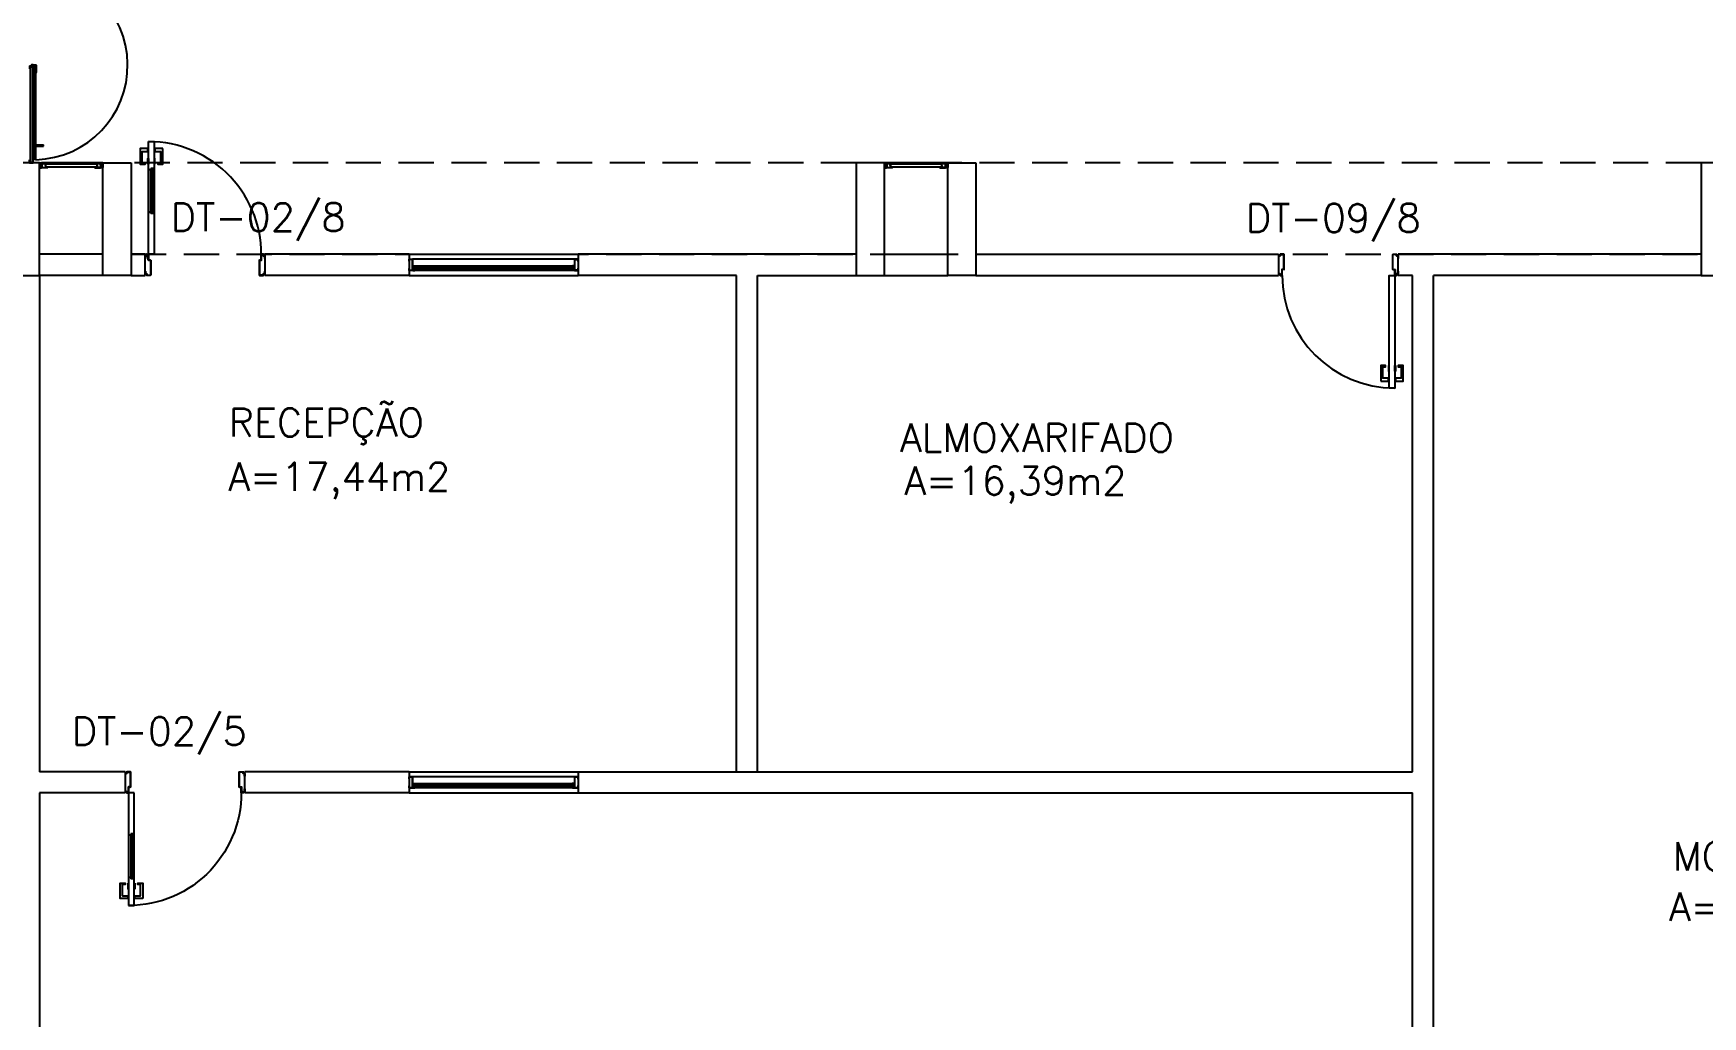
# Model space of a CAD drawing. Header units: millimetres. Extents: x 2128 to 2646, y 1972 to 2207.
# Drawn here: x 2371.97 to 2383.82, y 2040.58 to 2047.56 of the extents above; entities that cross this region are included whole.
import ezdxf

# ---------------------------------------------------------------- set-up
doc = ezdxf.new("R2010")
doc.units = ezdxf.units.MM
doc.linetypes.add('HIDDEN', pattern=[0.375, 0.25, -0.125])
for name, color, linetype in [('AR-ALV', 2, 'Continuous'), ('AR-ESQ', 1, 'Continuous'), ('AR-ESTC', 3, 'Continuous'), ('AR-PEITORIL', 1, 'Continuous'), ('AR-PORTA', 1, 'Continuous'), ('AR-PROJ', 1, 'HIDDEN'), ('AR-VIDRO', 2, 'Continuous'), ('DT-ESQ-BAGUETE-C', 1, 'Continuous'), ('DT-ESQ-BAGUETE-V', 1, 'Continuous'), ('DT-ESQ-CHAPA DOBRADA-V', 1, 'Continuous'), ('DT-ESQ-MARCO-V', 1, 'Continuous'), ('DT-ESQ-PERFIL CADEIRA-C', 2, 'Continuous'), ('DT-ESQ-PERFIL CADEIRA-V', 2, 'Continuous'), ('DT-ESQ-PERFIL U-C', 2, 'Continuous'), ('DT-ESQ-VENEZIANA-C', 1, 'Continuous'), ('DT-ESQ-VENEZIANA-V', 1, 'Continuous'), ('DT-ESQ-VIDRO-C', 2, 'Continuous'), ('DT-TXTMOD', 1, 'Continuous'), ('ENDEREÇO', 2, 'Continuous'), ('maçaneta', 1, 'Continuous'), ('montantes', 1, 'Continuous'), ('mov', 1, 'Continuous'), ('PM-PERFIL U-C', 2, 'Continuous'), ('PM-VIDRO', 2, 'Continuous'), ('pm1', 2, 'Continuous'), ('pm2', 2, 'Continuous'), ('TEXTO', 2, 'Continuous'), ('Área', 2, 'Continuous')]:
    doc.layers.add(name, color=color, linetype=linetype)
doc.styles.add('S10', font='simplex.shx', dxfattribs={"height": 0.1})
doc.styles.add('UNB-100', font='simplex.shx', dxfattribs={"height": 0.2})
doc.styles.add('UNB1-100', font='simplex.shx', dxfattribs={"height": 0.2})

# ---------------------------------------------------------------- blocks, each defined once
blk = doc.blocks.new('EF01-P')
at = {"layer": 'DT-ESQ-BAGUETE-C', "ltscale": 0.1}
for points in [[(0.002, 0.035), (0.015, 0.035), (0.015, 0.033), (0.002, 0.033), (0.002, 0.005), (0.015, 0.005), (0.015, 0.004), (0.002, 0.004, -0.414214), (0, 0.005), (0, 0.033, -0.414214)], [(0.448, 0.035), (0.435, 0.035), (0.435, 0.033), (0.448, 0.033), (0.448, 0.005), (0.435, 0.005), (0.435, 0.004), (0.448, 0.004, 0.414214), (0.45, 0.005), (0.45, 0.033, 0.414214)]]:
    blk.add_lwpolyline(points, format="xyb", close=True, dxfattribs=at)
at = {"layer": 'DT-ESQ-PERFIL CADEIRA-C', "ltscale": 0.1}
for points in [[(0.01, 0.002), (0.01, 0.003), (0.002, 0.003, 1), (0.002, 0), (0.015, 0, 0.414214), (0.016, 0.002), (0.016, 0.033), (0.043, 0.033)], [(0.043, 0.006), (0.018, 0.006), (0.018, 0.016), (0.016, 0.016), (0.016, 0.006, 0.414214), (0.018, 0.005), (0.043, 0.005), (0.056, 0.005, 1), (0.056, 0.008), (0.043, 0.008), (0.043, 0.02), (0.043, 0.032), (0.056, 0.032, 1), (0.056, 0.035), (0.043, 0.035), (0.016, 0.035, 0.414214), (0.015, 0.033), (0.015, 0.002), (0.002, 0.002)], [(0.041, 0.02), (0.041, 0.032, -0.414214), (0.043, 0.033), (0.056, 0.033)], [(0.041, 0.02), (0.041, 0.008, 0.414214), (0.043, 0.006), (0.056, 0.006)], [(0.407, 0.006), (0.432, 0.006), (0.432, 0.016), (0.433, 0.016), (0.433, 0.006, -0.414214), (0.432, 0.005), (0.407, 0.005), (0.394, 0.005, -1), (0.394, 0.008), (0.407, 0.008), (0.407, 0.02), (0.407, 0.032), (0.394, 0.032, -1), (0.394, 0.035), (0.407, 0.035), (0.433, 0.035, -0.414214), (0.435, 0.033), (0.435, 0.002), (0.448, 0.002)], [(0.408, 0.02), (0.408, 0.032, 0.414214), (0.407, 0.033), (0.394, 0.033)], [(0.408, 0.02), (0.408, 0.008, -0.414214), (0.407, 0.006), (0.394, 0.006)], [(0.44, 0.002), (0.44, 0.003), (0.448, 0.003, -1), (0.448, 0), (0.435, 0, -0.414214), (0.433, 0.002), (0.433, 0.033), (0.407, 0.033)]]:
    blk.add_lwpolyline(points, format="xyb", dxfattribs=at)
at = {"layer": 'DT-ESQ-PERFIL CADEIRA-V', "ltscale": 0.1}
blk.add_line((0.015, 0), (0.435, 0), dxfattribs=at)
at = {"layer": 'DT-ESQ-VENEZIANA-C', "ltscale": 0.1}
for p, q in [((0.043, 0.011), (0.407, 0.011)), ((0.043, 0.009), (0.407, 0.009))]:
    blk.add_line(p, q, dxfattribs=at)
at = {"layer": 'DT-ESQ-VENEZIANA-V', "ltscale": 0.1}
blk.add_line((0.043, 0.031), (0.407, 0.031), dxfattribs=at)
blk = doc.blocks.new('EF05-P')
at = {"layer": 'DT-ESQ-BAGUETE-C', "ltscale": 0.1}
for points in [[(0.039, -0.05), (0.0255, -0.05), (0.0255, -0.0485), (0.039, -0.0485), (0.039, -0.0365), (0.0255, -0.0365), (0.0255, -0.035), (0.039, -0.035, -0.4142136), (0.0405, -0.0365), (0.0405, -0.0485, -0.4142136)], [(1.161, -0.05), (1.1745, -0.05), (1.1745, -0.0485), (1.161, -0.0485), (1.161, -0.0365), (1.1745, -0.0365), (1.1745, -0.035), (1.161, -0.035, 0.4142136), (1.1595, -0.0365), (1.1595, -0.0485, 0.4142136)]]:
    blk.add_lwpolyline(points, format="xyb", close=True, dxfattribs=at)
at = {"layer": 'DT-ESQ-BAGUETE-V', "ltscale": 0.1}
blk.add_line((1.161, -0.05), (0.039, -0.05), dxfattribs=at)
at = {"layer": 'DT-ESQ-CHAPA DOBRADA-V', "ltscale": 0.1}
blk.add_line((1.16, -0.067), (0.04, -0.067), dxfattribs=at)
at = {"layer": 'DT-ESQ-MARCO-V', "ltscale": 0.1}
for p, q in [((0.0235, -0.035), (1.1765, -0.035)), ((0.0235, -0.115), (1.1765, -0.115))]:
    blk.add_line(p, q, dxfattribs=at)
at = {"layer": 'DT-ESQ-PERFIL U-C', "ltscale": 0.1}
for points in [[(0.025, -0.0655), (0.025, -0.0655, 0.4142136), (0.0235, -0.067), (0.0235, -0.1135), (0.0015, -0.1135), (0.0015, -0.1), (0, -0.1), (0, -0.1135, 0.4142136), (0.0015, -0.115), (0.0235, -0.115, 0.4142136), (0.025, -0.1135), (0.025, -0.067), (0.04, -0.067, 1), (0.04, -0.064), (0.025, -0.064), (0.025, -0.0365, 0.4142136), (0.0235, -0.035), (0.0015, -0.035, 0.4142136), (0, -0.0365), (0, -0.05), (0.0015, -0.05), (0.0015, -0.0365), (0.0235, -0.0365), (0.0235, -0.064, 0.4142136), (0.025, -0.0655), (0.04, -0.0655)], [(1.175, -0.0655), (1.175, -0.0655, -0.4142136), (1.1765, -0.067), (1.1765, -0.1135), (1.1985, -0.1135), (1.1985, -0.1), (1.2, -0.1), (1.2, -0.1135, -0.4142136), (1.1985, -0.115), (1.1765, -0.115, -0.4142136), (1.175, -0.1135), (1.175, -0.067), (1.16, -0.067, -1), (1.16, -0.064), (1.175, -0.064), (1.175, -0.0365, -0.4142136), (1.1765, -0.035), (1.1985, -0.035, -0.4142136), (1.2, -0.0365), (1.2, -0.05), (1.1985, -0.05), (1.1985, -0.0365), (1.1765, -0.0365), (1.1765, -0.064, -0.4142136), (1.175, -0.0655), (1.16, -0.0655)]]:
    blk.add_lwpolyline(points, format="xyb", dxfattribs=at)
at = {"layer": 'DT-ESQ-VIDRO-C', "ltscale": 0.1}
blk.add_lwpolyline([(0.027, -0.062), (0.027, -0.052), (1.173, -0.052), (1.173, -0.062)], close=True, dxfattribs=at)
at = {"layer": 'DT-TXTMOD', "ltscale": 0.1, "style": 'S10', "flags": 3}
blk.add_attdef('EF05', (0.05, 0), '', height=0.1, dxfattribs=at)
blk = doc.blocks.new('PV1')
at = {"layer": 'AR-VIDRO'}
for p, q in [((0.682, 0.02), (0.005, 0.02)), ((0.682, 0.005), (0.005, 0.005)), ((0.022, 0.044), (0.022, 0.029)), ((0.022, 0.044), (0.688, 0.044)), ((0.022, 0.029), (0.688, 0.029)), ((2.703, 0.044), (2.037, 0.044)), ((2.703, 0.029), (2.037, 0.029)), ((2.043, 0.02), (2.72, 0.02)), ((2.043, 0.005), (2.72, 0.005)), ((2.703, 0.044), (2.703, 0.029))]:
    blk.add_line(p, q, dxfattribs=at)
at = {"layer": 'maçaneta'}
for p, q in [((0.112, 0.044), (0.112, 0.049)), ((0.112, 0.049), (0.132, 0.049)), ((0.117, 0.099), (0.127, 0.099)), ((0.117, 0.049), (0.117, 0.099)), ((0.127, 0.049), (0.127, 0.099)), ((0.132, 0.044), (0.132, 0.049)), ((2.613, 0.049), (2.593, 0.049)), ((2.593, 0.044), (2.593, 0.049)), ((2.598, 0.049), (2.598, 0.099)), ((2.608, 0.099), (2.598, 0.099)), ((2.608, 0.049), (2.608, 0.099)), ((2.613, 0.044), (2.613, 0.049))]:
    blk.add_line(p, q, dxfattribs=at)
at = {"layer": 'montantes'}
for p, q in [((0, 0), (0, 0.025)), ((0, 0.025), (0.02, 0.025)), ((0, 0), (0.02, 0)), ((0.005, 0.005), (0.005, 0.02)), ((0.02, 0.02), (0.02, 0.025)), ((0.02, 0), (0.02, 0.005)), ((0.642, 0.049), (0.693, 0.049)), ((0.642, 0.025), (0.693, 0.025)), ((0.688, 0.025), (0.668, 0.025)), ((0.668, 0.02), (0.668, 0.025)), ((0.668, 0), (0.668, 0.005)), ((0.688, 0), (0.668, 0)), ((0.682, 0.005), (0.682, 0.02)), ((0.688, 0.044), (0.688, 0.029)), ((0.688, 0), (0.688, 0.025)), ((0.693, 0.049), (0.693, 0.025)), ((2.032, 0.049), (2.032, 0.025)), ((2.082, 0.049), (2.032, 0.049)), ((2.082, 0.025), (2.032, 0.025)), ((2.037, 0.044), (2.037, 0.029)), ((2.037, 0.025), (2.057, 0.025)), ((2.037, 0), (2.037, 0.025)), ((2.037, 0), (2.057, 0)), ((2.043, 0.005), (2.043, 0.02)), ((2.057, 0.02), (2.057, 0.025)), ((2.057, 0), (2.057, 0.005)), ((2.705, 0.02), (2.705, 0.025)), ((2.725, 0.025), (2.705, 0.025)), ((2.705, 0), (2.705, 0.005)), ((2.725, 0), (2.705, 0)), ((2.72, 0.005), (2.72, 0.02)), ((2.725, 0), (2.725, 0.025))]:
    blk.add_line(p, q, dxfattribs=at)
for centre in [(0.693, 0.02), (2.032, 0.02)]:
    blk.add_circle(centre, 0.005, dxfattribs=at)
for centre, start, end in [((0.642, 0.044), 90, 180), ((0.642, 0.03), 180, 270), ((2.082, 0.044), 0, 90), ((2.082, 0.03), 270, 0)]:
    blk.add_arc(centre, 0.005, start, end, dxfattribs=at)
at = {"layer": 'mov'}
for centre, start, end in [((0.692, 0.025), 0, 178.3547), ((2.033, 0.025), 1.6453, 180)]:
    blk.add_arc(centre, 0.671, start, end, dxfattribs=at)
blk = doc.blocks.new('EF05B-P')
at = {"layer": 'DT-ESQ-BAGUETE-C', "ltscale": 0.1}
for points in [[(0.039, -0.05), (0.0255, -0.05), (0.0255, -0.0485), (0.039, -0.0485), (0.039, -0.0365), (0.0255, -0.0365), (0.0255, -0.035), (0.039, -0.035, -0.4142136), (0.0405, -0.0365), (0.0405, -0.0485, -0.4142136)], [(1.161, -0.05), (1.1745, -0.05), (1.1745, -0.0485), (1.161, -0.0485), (1.161, -0.0365), (1.1745, -0.0365), (1.1745, -0.035), (1.161, -0.035, 0.4142136), (1.1595, -0.0365), (1.1595, -0.0485, 0.4142136)]]:
    blk.add_lwpolyline(points, format="xyb", close=True, dxfattribs=at)
at = {"layer": 'DT-ESQ-BAGUETE-V', "ltscale": 0.1}
blk.add_line((1.161, -0.05), (0.039, -0.05), dxfattribs=at)
at = {"layer": 'DT-ESQ-CHAPA DOBRADA-V', "ltscale": 0.1}
blk.add_line((1.16, -0.067), (0.04, -0.067), dxfattribs=at)
at = {"layer": 'DT-ESQ-MARCO-V', "ltscale": 0.1}
for p, q in [((0.0235, -0.035), (1.1765, -0.035)), ((0.0235, -0.115), (1.1765, -0.115))]:
    blk.add_line(p, q, dxfattribs=at)
at = {"layer": 'DT-ESQ-PERFIL U-C', "ltscale": 0.1}
for points in [[(0.025, -0.0655), (0.025, -0.0655, 0.4142136), (0.0235, -0.067), (0.0235, -0.1135), (0.0015, -0.1135), (0.0015, -0.1), (0, -0.1), (0, -0.1135, 0.4142136), (0.0015, -0.115), (0.0235, -0.115, 0.4142136), (0.025, -0.1135), (0.025, -0.067), (0.04, -0.067, 1), (0.04, -0.064), (0.025, -0.064), (0.025, -0.0365, 0.4142136), (0.0235, -0.035), (0.0015, -0.035, 0.4142136), (0, -0.0365), (0, -0.05), (0.0015, -0.05), (0.0015, -0.0365), (0.0235, -0.0365), (0.0235, -0.064, 0.4142136), (0.025, -0.0655), (0.04, -0.0655)], [(1.175, -0.0655), (1.175, -0.0655, -0.4142136), (1.1765, -0.067), (1.1765, -0.1135), (1.1985, -0.1135), (1.1985, -0.1), (1.2, -0.1), (1.2, -0.1135, -0.4142136), (1.1985, -0.115), (1.1765, -0.115, -0.4142136), (1.175, -0.1135), (1.175, -0.067), (1.16, -0.067, -1), (1.16, -0.064), (1.175, -0.064), (1.175, -0.0365, -0.4142136), (1.1765, -0.035), (1.1985, -0.035, -0.4142136), (1.2, -0.0365), (1.2, -0.05), (1.1985, -0.05), (1.1985, -0.0365), (1.1765, -0.0365), (1.1765, -0.064, -0.4142136), (1.175, -0.0655), (1.16, -0.0655)]]:
    blk.add_lwpolyline(points, format="xyb", dxfattribs=at)
at = {"layer": 'DT-ESQ-VIDRO-C', "ltscale": 0.1}
blk.add_lwpolyline([(0.027, -0.062), (0.027, -0.052), (1.173, -0.052), (1.173, -0.062)], close=True, dxfattribs=at)
at = {"layer": 'DT-TXTMOD', "ltscale": 0.1, "style": 'S10', "flags": 3}
blk.add_attdef('EF05B', (0.05, 0), '', height=0.1, dxfattribs=at)
blk = doc.blocks.new('PM3B')
at = {"layer": 'maçaneta'}
for points in [[(0.02, 0.9), (-0.035, 0.9), (-0.035, 0.79), (0, 0.79), (0, 0.8), (-0.02, 0.8), (-0.02, 0.879, -0.414214), (-0.018, 0.88), (0.02, 0.88)], [(0.125, 0.9), (0.07, 0.9), (0.07, 0.88), (0.109, 0.88, -0.414214), (0.11, 0.879), (0.11, 0.8), (0.09, 0.8), (0.09, 0.79), (0.125, 0.79)]]:
    blk.add_lwpolyline(points, format="xyb", close=True, dxfattribs=at)
for points in [[(0.02, 0.79), (0.02, 0.83), (0.025, 0.83), (0.025, 0.79)], [(0.07, 0.79), (0.07, 0.83), (0.065, 0.83), (0.065, 0.79)]]:
    blk.add_lwpolyline(points, close=True, dxfattribs=at)
at = {"layer": 'mov'}
blk.add_arc((0.025, 0.15), 0.8, 0, 90, dxfattribs=at)
at = {"layer": 'PM-PERFIL U-C'}
for p, q in [((0, 0.12), (0, 0.139)), ((0.002, 0.12), (0, 0.12)), ((0.002, 0.14), (0.01, 0.14)), ((0.002, 0.138), (0.002, 0.12)), ((0.011, 0.138), (0.002, 0.138)), ((0.01, 0.14), (0.01, 0.149)), ((0.012, 0.15), (0.024, 0.15)), ((0.012, 0.148), (0.012, 0.14)), ((0.023, 0.148), (0.012, 0.148)), ((0.023, 0.109), (0.023, 0.148)), ((0.025, 0.149), (0.025, 0.109)), ((0.825, 0.149), (0.825, 0.109)), ((0.839, 0.15), (0.827, 0.15)), ((0.827, 0.148), (0.838, 0.148)), ((0.827, 0.109), (0.827, 0.148)), ((0.838, 0.148), (0.838, 0.14)), ((0.84, 0.14), (0.84, 0.149)), ((0.849, 0.14), (0.84, 0.14)), ((0.84, 0.138), (0.848, 0.138)), ((0.848, 0.138), (0.848, 0.12)), ((0.848, 0.12), (0.85, 0.12)), ((0.85, 0.12), (0.85, 0.139)), ((0, 0.03), (0.002, 0.03)), ((0, 0.012), (0, 0.03)), ((0.002, 0.03), (0.002, 0.012)), ((0.002, 0.012), (0.011, 0.012)), ((0.01, 0.01), (0.002, 0.01)), ((0.01, 0.002), (0.01, 0.01)), ((0.012, 0.011), (0.012, 0.002)), ((0.012, 0.002), (0.038, 0.002)), ((0.038, 0), (0.012, 0)), ((0.038, 0.109), (0.025, 0.109)), ((0.038, 0.107), (0.025, 0.107)), ((0.038, 0.107), (0.038, 0.002)), ((0.04, 0.108), (0.04, 0.002)), ((0.81, 0.108), (0.81, 0.002)), ((0.812, 0.109), (0.825, 0.109)), ((0.812, 0.107), (0.826, 0.107)), ((0.812, 0.107), (0.812, 0.002)), ((0.838, 0.002), (0.812, 0.002)), ((0.812, 0), (0.839, 0)), ((0.838, 0.011), (0.838, 0.002)), ((0.848, 0.012), (0.84, 0.012)), ((0.84, 0.002), (0.84, 0.01)), ((0.84, 0.01), (0.849, 0.01)), ((0.85, 0.03), (0.848, 0.03)), ((0.848, 0.03), (0.848, 0.012)), ((0.85, 0.012), (0.85, 0.03))]:
    blk.add_line(p, q, dxfattribs=at)
for centre, start, end in [((0.002, 0.139), 90, 180), ((0.012, 0.149), 90, 180), ((0.011, 0.14), 270, 0), ((0.024, 0.149), 360, 90), ((0.827, 0.149), 90, 180), ((0.84, 0.14), 180, 270), ((0.839, 0.149), 0, 90), ((0.849, 0.139), 0, 90), ((0.002, 0.012), 180, 270), ((0.012, 0.002), 180, 270), ((0.011, 0.011), 0, 90), ((0.025, 0.109), 180, 270), ((0.038, 0.002), 269.9386, 0), ((0.038, 0.108), 0, 90), ((0.812, 0.108), 90, 180), ((0.812, 0.002), 180, 270.0614), ((0.826, 0.109), 270, 0), ((0.84, 0.011), 90, 180), ((0.839, 0.002), 270, 0), ((0.849, 0.012), 270, 0)]:
    blk.add_arc(centre, 0.0015, start, end, dxfattribs=at)
at = {"layer": 'pm1'}
blk.add_lwpolyline([(0.065, 0.95), (0.065, 0.15), (0.025, 0.15), (0.025, 0.95)], close=True, dxfattribs=at)
blk = doc.blocks.new('PM3V')
at = {"layer": 'maçaneta'}
for points in [[(0.02, 0.9), (-0.035, 0.9), (-0.035, 0.79), (0, 0.79), (0, 0.8), (-0.02, 0.8), (-0.02, 0.879, -0.414214), (-0.018, 0.88), (0.02, 0.88)], [(0.125, 0.9), (0.07, 0.9), (0.07, 0.88), (0.109, 0.88, -0.414214), (0.11, 0.879), (0.11, 0.8), (0.09, 0.8), (0.09, 0.79), (0.125, 0.79)]]:
    blk.add_lwpolyline(points, format="xyb", close=True, dxfattribs=at)
for points in [[(0.02, 0.79), (0.02, 0.83), (0.025, 0.83), (0.025, 0.79)], [(0.07, 0.79), (0.07, 0.83), (0.065, 0.83), (0.065, 0.79)]]:
    blk.add_lwpolyline(points, close=True, dxfattribs=at)
at = {"layer": 'mov'}
blk.add_arc((0.025, 0.15), 0.8, 356.8472, 90, dxfattribs=at)
at = {"layer": 'PM-PERFIL U-C'}
for p, q in [((0, 0.12), (0, 0.139)), ((0.002, 0.12), (0, 0.12)), ((0.002, 0.14), (0.01, 0.14)), ((0.002, 0.138), (0.002, 0.12)), ((0.011, 0.138), (0.002, 0.138)), ((0.01, 0.14), (0.01, 0.149)), ((0.012, 0.15), (0.024, 0.15)), ((0.012, 0.148), (0.012, 0.14)), ((0.023, 0.148), (0.012, 0.148)), ((0.023, 0.109), (0.023, 0.148)), ((0.025, 0.149), (0.025, 0.109)), ((0.825, 0.149), (0.825, 0.109)), ((0.839, 0.15), (0.827, 0.15)), ((0.827, 0.148), (0.838, 0.148)), ((0.827, 0.109), (0.827, 0.148)), ((0.838, 0.148), (0.838, 0.14)), ((0.84, 0.14), (0.84, 0.149)), ((0.849, 0.14), (0.84, 0.14)), ((0.84, 0.138), (0.848, 0.138)), ((0.848, 0.138), (0.848, 0.12)), ((0.848, 0.12), (0.85, 0.12)), ((0.85, 0.12), (0.85, 0.139)), ((0, 0.03), (0.002, 0.03)), ((0, 0.012), (0, 0.03)), ((0.002, 0.03), (0.002, 0.012)), ((0.002, 0.012), (0.011, 0.012)), ((0.01, 0.01), (0.002, 0.01)), ((0.01, 0.002), (0.01, 0.01)), ((0.012, 0.011), (0.012, 0.002)), ((0.012, 0.002), (0.038, 0.002)), ((0.038, 0), (0.012, 0)), ((0.038, 0.109), (0.025, 0.109)), ((0.038, 0.107), (0.025, 0.107)), ((0.038, 0.107), (0.038, 0.002)), ((0.04, 0.108), (0.04, 0.002)), ((0.81, 0.108), (0.81, 0.002)), ((0.812, 0.109), (0.825, 0.109)), ((0.812, 0.107), (0.826, 0.107)), ((0.812, 0.107), (0.812, 0.002)), ((0.838, 0.002), (0.812, 0.002)), ((0.812, 0), (0.839, 0)), ((0.838, 0.011), (0.838, 0.002)), ((0.848, 0.012), (0.84, 0.012)), ((0.84, 0.002), (0.84, 0.01)), ((0.84, 0.01), (0.849, 0.01)), ((0.85, 0.03), (0.848, 0.03)), ((0.848, 0.03), (0.848, 0.012)), ((0.85, 0.012), (0.85, 0.03))]:
    blk.add_line(p, q, dxfattribs=at)
for centre, start, end in [((0.002, 0.139), 90, 180), ((0.012, 0.149), 90, 180), ((0.011, 0.14), 270, 0), ((0.024, 0.149), 360, 90), ((0.827, 0.149), 90, 180), ((0.84, 0.14), 180, 270), ((0.839, 0.149), 0, 90), ((0.849, 0.139), 0, 90), ((0.002, 0.012), 180, 270), ((0.012, 0.002), 180, 270), ((0.011, 0.011), 0, 90), ((0.025, 0.109), 180, 270), ((0.038, 0.002), 269.9386, 0), ((0.038, 0.108), 0, 90), ((0.812, 0.108), 90, 180), ((0.812, 0.002), 180, 270.0614), ((0.826, 0.109), 270, 0), ((0.84, 0.011), 90, 180), ((0.839, 0.002), 270, 0), ((0.849, 0.012), 270, 0)]:
    blk.add_arc(centre, 0.0015, start, end, dxfattribs=at)
at = {"layer": 'PM-VIDRO', "color": 1}
for p, q in [((0.04, 0.45), (0.04, 0.75)), ((0.05, 0.75), (0.05, 0.45))]:
    blk.add_line(p, q, dxfattribs=at)
at = {"layer": 'pm1'}
for p, q in [((0.025, 0.95), (0.065, 0.95)), ((0.025, 0.75), (0.025, 0.95)), ((0.065, 0.95), (0.065, 0.76)), ((0.04, 0.75), (0.025, 0.75)), ((0.065, 0.76), (0.04, 0.76)), ((0.04, 0.75), (0.04, 0.76)), ((0.05, 0.76), (0.05, 0.75)), ((0.065, 0.75), (0.05, 0.75)), ((0.065, 0.76), (0.065, 0.75)), ((0.025, 0.15), (0.025, 0.45)), ((0.04, 0.45), (0.025, 0.45)), ((0.04, 0.44), (0.04, 0.45)), ((0.065, 0.44), (0.04, 0.44)), ((0.065, 0.45), (0.05, 0.45)), ((0.05, 0.45), (0.05, 0.44)), ((0.065, 0.45), (0.065, 0.44)), ((0.065, 0.44), (0.065, 0.15)), ((0.065, 0.15), (0.025, 0.15))]:
    blk.add_line(p, q, dxfattribs=at)
at = {"layer": 'pm2'}
for p, q in [((0.025, 0.45), (0.025, 0.75)), ((0.065, 0.75), (0.065, 0.45)), ((0.025, 0.15), (0.025, 0.109)), ((0.025, 0.109), (0.035, 0.109)), ((0.825, 0.109), (0.815, 0.109)), ((0.815, 0), (0.84, 0)), ((0.84, 0.01), (0.85, 0.01)), ((0.84, 0), (0.84, 0.01))]:
    blk.add_line(p, q, dxfattribs=at)
blk = doc.blocks.new('PM3V-B')
at = {"layer": 'maçaneta'}
for points in [[(0.02, 0.9), (-0.035, 0.9), (-0.035, 0.79), (0, 0.79), (0, 0.8), (-0.02, 0.8), (-0.02, 0.879, -0.414214), (-0.018, 0.88), (0.02, 0.88)], [(0.125, 0.9), (0.07, 0.9), (0.07, 0.88), (0.109, 0.88, -0.414214), (0.11, 0.879), (0.11, 0.8), (0.09, 0.8), (0.09, 0.79), (0.125, 0.79)]]:
    blk.add_lwpolyline(points, format="xyb", close=True, dxfattribs=at)
for points in [[(0.02, 0.79), (0.02, 0.83), (0.025, 0.83), (0.025, 0.79)], [(0.07, 0.79), (0.07, 0.83), (0.065, 0.83), (0.065, 0.79)]]:
    blk.add_lwpolyline(points, close=True, dxfattribs=at)
at = {"layer": 'mov'}
blk.add_arc((0.025, 0.15), 0.8, 356.8472, 90, dxfattribs=at)
at = {"layer": 'PM-PERFIL U-C'}
for p, q in [((0, 0.12), (0, 0.139)), ((0.002, 0.12), (0, 0.12)), ((0.002, 0.14), (0.01, 0.14)), ((0.002, 0.138), (0.002, 0.12)), ((0.011, 0.138), (0.002, 0.138)), ((0.01, 0.14), (0.01, 0.149)), ((0.012, 0.15), (0.024, 0.15)), ((0.012, 0.148), (0.012, 0.14)), ((0.023, 0.148), (0.012, 0.148)), ((0.023, 0.109), (0.023, 0.148)), ((0.025, 0.15), (0.025, 0.109)), ((0.025, 0.149), (0.025, 0.109)), ((0.825, 0.149), (0.825, 0.109)), ((0.839, 0.15), (0.827, 0.15)), ((0.827, 0.148), (0.838, 0.148)), ((0.827, 0.109), (0.827, 0.148)), ((0.838, 0.148), (0.838, 0.14)), ((0.84, 0.14), (0.84, 0.149)), ((0.849, 0.14), (0.84, 0.14)), ((0.84, 0.138), (0.848, 0.138)), ((0.848, 0.138), (0.848, 0.12)), ((0.848, 0.12), (0.85, 0.12)), ((0.85, 0.12), (0.85, 0.139)), ((0, 0.03), (0.002, 0.03)), ((0, 0.012), (0, 0.03)), ((0.002, 0.03), (0.002, 0.012)), ((0.002, 0.012), (0.011, 0.012)), ((0.01, 0.01), (0.002, 0.01)), ((0.01, 0.002), (0.01, 0.01)), ((0.012, 0.011), (0.012, 0.002)), ((0.012, 0.002), (0.038, 0.002)), ((0.038, 0), (0.012, 0)), ((0.025, 0.109), (0.035, 0.109)), ((0.038, 0.109), (0.025, 0.109)), ((0.038, 0.107), (0.025, 0.107)), ((0.038, 0.107), (0.038, 0.002)), ((0.04, 0.108), (0.04, 0.002)), ((0.81, 0.108), (0.81, 0.002)), ((0.812, 0.109), (0.825, 0.109)), ((0.812, 0.107), (0.826, 0.107)), ((0.812, 0.107), (0.812, 0.002)), ((0.838, 0.002), (0.812, 0.002)), ((0.812, 0), (0.839, 0)), ((0.825, 0.109), (0.815, 0.109)), ((0.815, 0), (0.84, 0)), ((0.838, 0.011), (0.838, 0.002)), ((0.848, 0.012), (0.84, 0.012)), ((0.84, 0.01), (0.85, 0.01)), ((0.84, 0), (0.84, 0.01)), ((0.84, 0.002), (0.84, 0.01)), ((0.84, 0.01), (0.849, 0.01)), ((0.85, 0.03), (0.848, 0.03)), ((0.848, 0.03), (0.848, 0.012)), ((0.85, 0.012), (0.85, 0.03))]:
    blk.add_line(p, q, dxfattribs=at)
for centre, start, end in [((0.002, 0.139), 90, 180), ((0.012, 0.149), 90, 180), ((0.011, 0.14), 270, 0), ((0.024, 0.149), 360, 90), ((0.827, 0.149), 90, 180), ((0.84, 0.14), 180, 270), ((0.839, 0.149), 0, 90), ((0.849, 0.139), 0, 90), ((0.002, 0.012), 180, 270), ((0.012, 0.002), 180, 270), ((0.011, 0.011), 0, 90), ((0.025, 0.109), 180, 270), ((0.038, 0.002), 269.9386, 0), ((0.038, 0.108), 0, 90), ((0.812, 0.108), 90, 180), ((0.812, 0.002), 180, 270.0614), ((0.826, 0.109), 270, 0), ((0.84, 0.011), 90, 180), ((0.839, 0.002), 270, 0), ((0.849, 0.012), 270, 0)]:
    blk.add_arc(centre, 0.0015, start, end, dxfattribs=at)
at = {"layer": 'PM-VIDRO'}
for p, q in [((0.04, 0.45), (0.04, 0.75)), ((0.05, 0.75), (0.05, 0.45))]:
    blk.add_line(p, q, dxfattribs=at)
at = {"layer": 'pm1'}
for p, q in [((0.025, 0.95), (0.065, 0.95)), ((0.025, 0.75), (0.025, 0.95)), ((0.065, 0.95), (0.065, 0.76)), ((0.04, 0.75), (0.025, 0.75)), ((0.065, 0.76), (0.04, 0.76)), ((0.04, 0.75), (0.04, 0.76)), ((0.05, 0.76), (0.05, 0.75)), ((0.065, 0.75), (0.05, 0.75)), ((0.065, 0.76), (0.065, 0.75)), ((0.025, 0.15), (0.025, 0.45)), ((0.04, 0.45), (0.025, 0.45)), ((0.04, 0.44), (0.04, 0.45)), ((0.065, 0.44), (0.04, 0.44)), ((0.065, 0.45), (0.05, 0.45)), ((0.05, 0.45), (0.05, 0.44)), ((0.065, 0.45), (0.065, 0.44)), ((0.065, 0.44), (0.065, 0.15)), ((0.065, 0.15), (0.025, 0.15))]:
    blk.add_line(p, q, dxfattribs=at)
at = {"layer": 'pm2'}
for p, q in [((0.025, 0.45), (0.025, 0.75)), ((0.065, 0.75), (0.065, 0.45))]:
    blk.add_line(p, q, dxfattribs=at)

msp = doc.modelspace()

# ---------------------------------------------------------------- linework, layer by layer
at = {"layer": 'AR-ALV'}
for p, q in [((2372.461, 2045.99), (2372.011, 2045.99)), ((2372.761, 2045.99), (2372.661, 2045.99)), ((2372.761, 2045.84), (2372.761, 2045.99)), ((2373.612, 2045.99), (2373.612, 2045.84)), ((2374.636, 2045.99), (2373.612, 2045.99)), ((2374.636, 2045.99), (2374.636, 2045.84)), ((2377.811, 2045.99), (2375.836, 2045.99)), ((2375.836, 2045.99), (2375.836, 2045.84)), ((2378.011, 2045.99), (2378.461, 2045.99)), ((2378.661, 2045.99), (2380.811, 2045.99)), ((2380.811, 2045.99), (2380.811, 2045.84)), ((2383.811, 2045.99), (2381.661, 2045.99)), ((2381.661, 2045.84), (2381.661, 2045.99)), ((2372.011, 2045.84), (2372.011, 2042.315)), ((2372.461, 2045.84), (2372.011, 2045.84)), ((2372.661, 2045.84), (2372.761, 2045.84)), ((2374.636, 2045.84), (2373.612, 2045.84)), ((2376.961, 2045.84), (2375.836, 2045.84)), ((2376.961, 2042.315), (2376.961, 2045.84)), ((2377.111, 2042.315), (2377.111, 2045.84)), ((2377.111, 2045.84), (2377.811, 2045.84)), ((2378.011, 2045.84), (2378.461, 2045.84)), ((2378.661, 2045.84), (2380.811, 2045.84)), ((2381.761, 2045.84), (2381.661, 2045.84)), ((2381.761, 2042.315), (2381.761, 2045.84)), ((2383.811, 2045.84), (2381.911, 2045.84)), ((2381.911, 2037.515), (2381.911, 2045.84)), ((2372.619, 2042.315), (2372.011, 2042.315)), ((2372.619, 2042.315), (2372.619, 2042.165)), ((2373.47, 2042.165), (2373.47, 2042.315)), ((2374.636, 2042.315), (2373.47, 2042.315)), ((2374.636, 2042.315), (2374.636, 2042.165)), ((2375.836, 2042.315), (2375.836, 2042.165)), ((2375.836, 2042.315), (2381.761, 2042.315)), ((2372.619, 2042.165), (2372.011, 2042.165)), ((2372.011, 2042.165), (2372.011, 2037.515)), ((2374.636, 2042.165), (2373.47, 2042.165)), ((2375.836, 2042.165), (2381.761, 2042.165)), ((2381.761, 2037.515), (2381.761, 2042.165))]:
    msp.add_line(p, q, dxfattribs=at)
at = {"layer": 'AR-ESTC'}
for p, q in [((2372.011, 2046.64), (2371.811, 2046.64)), ((2372.011, 2045.84), (2372.011, 2046.64)), ((2372.461, 2046.64), (2372.661, 2046.64)), ((2372.461, 2045.84), (2372.461, 2046.64)), ((2372.661, 2046.64), (2372.661, 2045.84)), ((2378.011, 2046.64), (2377.811, 2046.64)), ((2377.811, 2046.64), (2377.811, 2045.84)), ((2378.011, 2045.84), (2378.011, 2046.64)), ((2378.461, 2046.64), (2378.661, 2046.64)), ((2378.461, 2045.84), (2378.461, 2046.64)), ((2378.661, 2046.64), (2378.661, 2045.84)), ((2384.011, 2046.64), (2383.811, 2046.64)), ((2383.811, 2046.64), (2383.811, 2045.84)), ((2371.811, 2045.84), (2372.011, 2045.84)), ((2372.661, 2045.84), (2372.461, 2045.84)), ((2377.811, 2045.84), (2378.011, 2045.84)), ((2378.661, 2045.84), (2378.461, 2045.84)), ((2383.811, 2045.84), (2384.011, 2045.84))]:
    msp.add_line(p, q, dxfattribs=at)
at = {"layer": 'AR-PEITORIL'}
for p, q in [((2374.636, 2045.99), (2375.836, 2045.99)), ((2374.636, 2045.84), (2375.836, 2045.84)), ((2374.636, 2042.315), (2375.836, 2042.315)), ((2374.636, 2042.165), (2375.836, 2042.165))]:
    msp.add_line(p, q, dxfattribs=at)
at = {"layer": 'AR-PROJ'}
for p, q in [((2437.811, 2046.64), (2372.661, 2046.64)), ((2372.661, 2046.64), (2372.661, 2045.99)), ((2372.661, 2045.99), (2437.811, 2045.99))]:
    msp.add_line(p, q, dxfattribs=at)

# ---------------------------------------------------------------- block references
at = {"layer": 'AR-ESQ', "rotation": 180}
for name, p in [('EF01-P', (2372.461, 2046.64)), ('EF01-P', (2378.461, 2046.64)), ('EF05B-P', (2375.836, 2045.84)), ('EF05-P', (2375.836, 2042.165))]:
    msp.add_blockref(name, p, dxfattribs=at)
at = {"layer": 'AR-PORTA'}
for name, p, rotation in [('PV1', (2371.941, 2049.365), 270), ('PM3B', (2381.661, 2045.99), 180)]:
    msp.add_blockref(name, p, dxfattribs=dict(at, rotation=rotation))
msp.add_blockref('PM3V-B', (2372.761, 2045.84), dxfattribs=at)
at = {"layer": 'AR-PORTA', "xscale": -1, "rotation": 180}
msp.add_blockref('PM3V', (2372.619, 2042.315), dxfattribs=at)

# ---------------------------------------------------------------- texts
at = {"layer": 'ENDEREÇO', "style": 'UNB1-100'}
for s, p in [('DT-02/8', (2372.942, 2046.153)), ('DT-09/8', (2380.578, 2046.148)), ('DT-02/5', (2372.24, 2042.504))]:
    msp.add_text(s, height=0.2, dxfattribs=at).set_placement(p)
at = {"layer": 'TEXTO', "style": 'UNB-100'}
for s, p in [('RECEPÇÃO', (2373.354, 2044.696)), ('ALMOXARIFADO', (2378.122, 2044.588)), ('MONTAGEM', (2383.609, 2041.615))]:
    msp.add_text(s, height=0.2, dxfattribs=at).set_placement(p)
at = {"layer": 'Área', "style": 'UNB-100'}
for s, p in [('A=17,44m2', (2373.351, 2044.311)), ('A=16,39m2', (2378.153, 2044.282)), ('A=43,70m2', (2383.584, 2041.257))]:
    msp.add_text(s, height=0.2, dxfattribs=at).set_placement(p)

doc.saveas('drawing.dxf')
